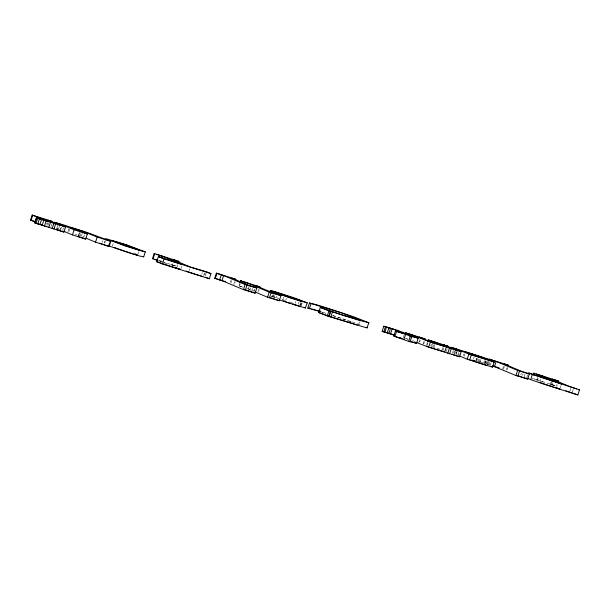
<?xml version="1.0" encoding="UTF-8"?>
<svg xmlns="http://www.w3.org/2000/svg" width="610" height="610" viewBox="0 0 610 610"><rect width="100%" height="100%" fill="white"/><g stroke="black" fill="none" stroke-linecap="round" stroke-linejoin="round"><path stroke-width="0.46" stroke-dasharray="3.05 2.29" d="M46.49 224.457L47.145 222.734M47.168 224.587L47.717 222.886M47.854 225.776L48.678 223.222M50.958 226.684L51.781 224.129M56.677 228.719L57.782 225.311M58.674 228.483L59.353 226.645M60.329 229.848L61.152 227.294M60.741 229.162L61.29 227.454M63.493 227.713L62.67 230.267L56.41 228.414M67.908 231.304L68.732 228.75M68.838 231.693L69.662 229.139M78.355 235.651L79.178 233.096M78.774 235.567L79.597 233.012M80.169 235.346L80.718 233.645M81.328 236.421L82.152 233.866M83.722 237.275L84.546 234.72M102.327 242.3L102.876 240.592M104.135 242.818L104.684 241.118M104.691 243.108L105.515 240.554M112.377 246.089L113.201 243.535M137.868 254.286L138.699 251.732M162.412 261.98L160.697 261.347L161.246 259.639M174.163 266.021L171.075 264.633L171.624 262.933M171.075 264.633L172.516 265.022L173.065 263.322M177.426 264.61L176.877 266.318L177.457 266.562L178.013 264.862M180.911 268.728L181.734 266.173M189.321 270.443L189.878 268.743M201.742 274.34L202.291 272.632M203.648 275.522L204.48 272.967M204.609 275.019L205.166 273.318M205.265 276.025L206.088 273.471M230.336 282.384L231.16 279.822M231.182 282.575L231.731 280.875M234.606 281.698L233.782 284.252L234.347 284.496L235.178 281.934M242.91 287.211L238.868 285.861L239.692 283.307M239.44 286.098L240.264 283.543M248.285 288.965L249.116 286.41M250.008 289.59L250.558 287.882M251.884 290.2L252.441 288.5M254.736 289.132L254.187 290.84L255.033 291.039M258.731 289.308L257.908 291.862L258.48 292.098L259.303 289.544M272.418 296.567L272.967 294.866M271.092 296.429L272.624 296.803L273.181 295.095M272.952 296.597L273.501 294.897M274.134 297.192L274.683 295.492M276.017 297.802L276.566 296.102M282.727 299.777L283.558 297.222M285.854 300.029L286.403 298.32M295.293 303.2L295.842 301.492M298.374 304.138L299.197 301.584M299.792 305.061L300.623 302.507M300.021 306.456L301.119 303.056M300.707 305.442L301.531 302.888M301.279 305.793L302.377 302.385M320.273 312.099L320.822 310.391M358.71 324.383L359.534 321.828M403.141 338.085L404.239 334.684M418.788 342.759L419.886 339.351M419.665 342.004L420.214 340.296M423.111 343.933L423.935 341.379M423.683 344.177L424.507 341.615M426.588 345.031L427.412 342.477M427.16 345.268L427.984 342.713M430.805 345.733L431.354 344.032M431.59 346.686L432.414 344.131M433.321 346.594L433.87 344.894M434.167 346.632L434.716 344.932M442.067 350.026L442.898 347.471M443.173 350.331L443.996 347.776M447.191 348.767L446.367 351.322L445.796 351.085M452.292 353.419L453.184 350.788M453.71 352.824L454.259 351.116M454.038 354.052L454.862 351.497M454.717 354.09L455.54 351.535M455.906 354.242L456.73 351.688M456.005 354.692L457.142 351.169M458.728 352.336L457.904 354.89L459.132 355.302M458.606 355.485L459.155 353.785M463.12 355.828L463.669 354.12M464.149 356.255L464.972 353.701M473.474 359.054L474.298 356.499M475.724 360.754L476.547 358.2M475.991 361.029L476.814 358.474M476.776 360.845L477.599 358.291M477.935 361.539L478.758 358.985M479.132 361.143L479.681 359.435M479.933 362.37L481.031 358.962M482.868 362.942L480.512 362.104L481.336 359.549M484.477 360.662L483.654 363.217L485.095 363.773M484.416 363.751L485.514 360.35M484.851 363.56L485.674 361.006M485.118 363.59L485.941 361.036M485.972 363.834L486.803 361.28M486.757 363.514L487.321 361.753M488.663 361.844L487.832 364.399L487.268 364.162L488.091 361.608M487.337 364.254L487.886 362.546M488.862 364.742L489.685 362.188M490.31 365.23L491.134 362.675M502.587 369.142L503.685 365.733M503.433 369.332L504.531 365.931M506.308 370.163L507.131 367.609M507.146 369.546L507.703 367.845M520.818 374.868L521.367 373.167M522.534 375.493L523.083 373.785M524.135 376.957L525.24 373.549M526.682 377.735L527.787 374.327M536.731 380.198L537.555 377.643M543.243 382.142L537.646 380.121L538.195 378.413M540.231 381.052L540.742 379.275M550.113 385.009L551.211 381.601M553.758 385.688L550.555 384.262L551.387 381.707M551.013 385.39L551.837 382.828M550.555 384.262L551.981 384.643L552.538 382.943M557.021 384.269L556.472 385.97L557.052 386.221L557.601 384.513M560.178 388.265L561.284 384.857M569.763 391.315L570.868 387.907M572.34 392.184L573.446 388.776M271.679 296.262L278.389 298.275M272.624 296.803L278.48 298.565M172.516 265.022L175.421 265.922M551.981 384.643L554.894 385.535M75.038 234.187L76.852 234.751M320.075 311.565L325.87 313.387M322.324 312.122L326.068 313.296M158.814 260.623L161.528 261.476M162.428 261.766L177.457 266.562M238.868 285.861L243.405 287.287M247.027 288.431L254.279 290.718M406.519 338.71L408.265 339.259M412.634 340.632L415.257 341.463M431.827 346.686L442.303 349.987M487.268 364.162L490.897 365.306M531.836 378.208L557.052 386.221M405.284 338.382L407.716 339.16M77.76 235.025L84.127 237.107M534.619 379.145L537.646 380.121M282.636 299.624L285.259 300.478M333.06 315.522L351.284 321.63M56.677 228.597L58.529 229.2M332.435 315.5L351.871 322.271M158.996 260.775L160.697 261.347M477.523 361.097L480.512 362.104M289.636 301.935L292.266 302.834M352.145 321.927L361.898 325.465M133.834 253.005L136.114 253.806M248.407 289.209L253.63 291.397M164.296 262.735L168.596 264.542"/><path stroke-width="0.91" d="M109.022 245.975L122.785 250.748A16.028 0.389 17.9 0 0 139.576 256.009L143.678 256.795M145.31 251.884L126.697 244.892L105.507 238.563L124.44 245.639A16.028 0.389 17.9 0 0 141.23 250.893L145.31 251.884L143.655 256.993M35.38 221.804L30.5 220.179L32.147 215.063L52.041 221.338L52.605 221.575L47.862 220.195L65.567 226.958L63.913 232.067L36.043 223.351L34.717 222.81L36.371 217.701L49.227 221.521L32.147 215.063M31.064 220.416L32.719 215.307M35.006 222.963L37.027 216.695M36.043 223.351L37.698 218.243L36.371 217.701M37.759 223.954L39.406 218.845L37.698 218.243M39.879 224.663L41.533 219.554L39.406 218.845M42.143 225.395L43.798 220.279L65.567 226.958M44.492 226.112L46.139 221.003M48.907 227.187L50.554 222.078M52.155 228.544L53.802 223.435M53.932 223.946L54.481 222.246L64.317 225.159L88.61 232.974L110.791 241.354L109.144 246.463L95.526 242.178L85.865 238.121M53.932 229.108L55.586 224M57.775 225.189L58.324 223.489L74.115 229.795L87.344 233.965L85.69 239.074L72.46 234.903L63.715 231.236M59.627 225.799L60.176 224.091M72.46 234.903L74.115 229.795M79.872 232.158L80.421 230.458L70.211 227.431L87.344 233.965M82.426 233.012L82.983 231.312L80.421 230.458M95.526 242.178L97.181 237.069L82.983 231.312M108.832 245.373L109.655 242.818M154.147 253.524L154.726 253.768L153.079 258.876L152.492 258.632L154.147 253.524L179.111 261.454L178.524 261.21M177.075 260.813L172.721 259.524L190.427 267.043L206.637 271.77L210.976 273.654L209.321 278.762L162.382 263.97L156.732 261.667L158.386 256.558L182.283 264.473L164.059 256.863L156.724 254.393M159.248 257.084L159.805 255.384M161.795 257.938L162.344 256.238M162.382 263.97L164.029 258.861L158.386 256.558M214.743 278.252L216.39 273.143L235.429 279.144L236.001 279.38L231.708 278.122L249.391 285.556L256.81 288.027L255.155 293.135L243.436 289.628L224.282 281.599L214.743 278.252L225.624 281.683M215.307 278.488L216.962 273.379L216.39 273.143M219.653 279.883L221.3 274.774L216.962 273.379M221.956 280.676L223.603 275.567L221.3 274.774M239.966 282.453L240.523 280.752L259.563 286.753L260.127 286.99L255.834 285.724L273.516 293.166L280.935 295.637L279.281 300.745L267.569 297.23L255.376 292.121M240.538 282.689L241.087 280.989L240.523 280.752M244.877 284.085L245.426 282.377L241.087 280.989M243.436 289.628L245.09 284.519L223.603 275.567M245.35 290.23L246.997 285.122L256.81 288.027M247.18 284.878L247.729 283.177L245.426 282.377M267.569 297.23L269.216 292.121L247.729 283.177M270.039 292.48L270.268 290.459L273.333 291.153L294.79 298.023L307.242 302.85L305.335 308.019L279.128 299.861M269.475 297.832L271.122 292.724L280.935 295.637M271.671 293.029L272.22 291.321L274.279 291.694L301.172 300.799M273.73 293.395L274.279 291.694M273.776 294.043L274.332 292.342L302.651 301.531L284.108 295.514M319.236 311.306L307.783 308.103L309.438 302.995L315.347 304.421A22.273 0.541 17.9 0 1 323.979 307.013L353.8 316.819L368.89 322.759L366.93 327.913L328.752 316.46L330.353 311.268L359.298 320.372L368.89 322.759M309.415 308.652L311.062 303.544L341.516 312.861L360.083 320.12L343.613 315.393L320.334 307.425L318.687 312.534L328.752 316.46M327.265 315.995L328.92 310.887L320.334 307.425M329.141 316.46L330.788 311.352M330.833 316.964L332.481 311.855M393.503 335.012L382.135 331.321L383.789 326.205L396.805 330.079L418.185 338.192L416.531 343.3L408.715 341.394L393.793 336.079L395.44 330.971L404.514 333.83L393.709 329.324L383.789 326.205M383.789 331.84L385.444 326.731M384.872 332.084L386.519 326.968M387.258 332.801L388.913 327.692M388.928 333.342L390.575 328.226M390.53 333.883L392.177 328.775M394.899 336.545L396.546 331.428L395.44 330.971M403.972 339.404L405.62 334.295L396.546 331.428M409.63 336.011L410.179 334.31L405.551 332.77L425.33 339.061L424.766 338.825M408.715 341.394L410.37 336.278L405.62 334.295M410.034 341.806L412.299 335.042L410.179 334.31M427.686 341.623L428.243 339.923L448.014 346.213L447.45 345.977M447.168 345.946L443.722 344.917L461.183 351.665L459.536 356.781L428.693 347.181L430.347 342.073L412.299 335.042M432.688 343.285L433.237 341.577L428.243 339.923M434.991 344.078L435.54 342.378L433.237 341.577M444.713 351.97L446.367 346.861L430.347 342.073M447.778 353.259L449.425 348.142L446.367 346.861M449.6 353.83L451.247 348.722L461.183 351.665M453.459 349.934L454.008 348.234L471.294 354.906L494.23 361.959L471.987 354.707L488.13 359.26L482.159 356.995L450.843 347.265L454.008 348.234M455.815 350.689L456.371 348.981M457.142 351.169L457.691 349.461M494.23 361.959L492.514 367.113L481.572 363.911L467.222 359.16L468.876 354.052M469.647 360.014L471.294 354.906M471.873 355.714L472.43 354.006L481.58 357.262L471.027 354.303L465.521 352L472.43 354.006M488.938 360.99L489.487 359.29L488.915 359.046L507.955 365.054L508.526 365.291L504.234 364.025L521.916 371.467L529.335 373.938L527.68 379.046L515.961 375.531L492.949 366.053M493.276 362.386L493.825 360.678L489.487 359.29M494.481 366.587L496.128 361.478L493.825 360.678M515.961 375.531L517.615 370.423L496.128 361.478M517.875 376.134L519.522 371.025L529.335 373.938M578.913 389.577L579.5 389.82L577.853 394.937L544.013 384.208L530.692 379.641L532.339 374.532L528.573 372.908L552.66 380.274L561.558 384.003L538.104 375.935L545.393 377.956M533.521 375.043L534.07 373.343L533.483 373.099L558.707 381.105L558.12 380.861M541.291 377.567L541.84 375.867L536.274 374.037M552.111 381.982L552.66 380.274M307.242 302.85L291.915 298.488L274.332 292.342M382.135 331.321L392.314 334.234M34.717 222.81L35.959 223.123M307.783 308.103L310.002 308.546M486.216 365.161L473.185 360.96M45.765 226.279L46.848 226.531M357.338 325.099L329.072 316.209M443.783 351.581L435.784 349.271M135.672 254.713L137.593 255.14L137.22 254.873M311.664 308.973L313.021 309.346M300.021 306.456L292.373 304.138M484.843 364.444L485.697 364.681M202.794 276.505L195.688 274.325M418.185 338.192L410.37 336.278M133.781 254.156L135.039 254.53M471.972 360.182L474.572 360.945M471.965 360.304L474.405 361.029M58.324 223.489L54.481 222.246M251.335 291.9L255.155 293.135M556.541 380.426L552.21 379.153L569.412 386.42L576.755 388.898M133.071 253.935L117.204 248.552M555.527 387.762L559.904 389.111L556.671 387.762M424.522 338.809C405.353 332.099 442.082 346.587 445.437 346.472L435.54 342.378M97.181 237.069L110.791 241.354M449.425 348.142L451.247 348.722M164.029 258.861L210.976 273.654M579.5 389.82L532.339 374.532M245.09 284.519L246.997 285.122M269.216 292.121L271.122 292.724M328.92 310.887L330.406 311.352M517.615 370.423L519.522 371.025M30.5 220.179L35.022 221.598M152.492 258.632L157.914 260.34M492.705 365.878L499.056 367.876M293.242 304.032L295.941 304.878M393.793 336.079L401.959 338.657M410.743 341.425L416.531 343.3M318.687 312.534L325.244 314.859M156.732 261.667L180.629 269.582L175.474 267.424M194.819 274.058L186.195 271.069M155.07 259.502L157.38 260.249M554.65 387.487L539.209 382.241M546.263 378.131L551.768 379.9L541.84 375.867M41.533 219.554L43.798 220.279M435.029 349.034L430.248 347.441M37.279 223.519L40.428 224.556M250.71 291.702L244.435 289.315M41.145 224.8L44.423 225.891M309.438 302.995L311.062 303.544M270.588 290.772L272.22 291.321M393.046 334.478L394.449 334.951M289.849 303.307L285.297 301.729M428.693 347.181L416.188 342.416M325.999 315.134L328.302 315.942M78.08 236.497L85.69 239.074M56.402 229.573L63.913 232.067M527.68 379.046L518.614 375.897M452.018 354.273L459.536 356.781M279.281 300.745L269.391 297.261M467.222 359.16L459.597 356.042M114.055 247.355L116.51 248.293M283.17 300.905L284.588 301.454M530.692 379.641L527.177 378.215M99.766 243.215L109.144 246.463M491.263 366.518L492.583 367.067M470.905 360.052L472.422 360.662M426.695 346.076L428.06 346.625M565.836 390.758L577.853 394.937M485.964 365.009L484.576 364.406M399.458 337.513L402.013 338.58M205.852 277.253L209.321 278.762M366.229 327.242L367.243 327.867M305 307.615L305.587 307.966M313.7 309.537A22.273 0.541 17.9 0 1 315.271 309.987M316.14 310.246A22.273 0.541 17.9 0 1 319.015 311.108M139.248 250.031L124.112 245.334L111.516 240.363L125.812 244.793L139.248 250.031"/></g></svg>
